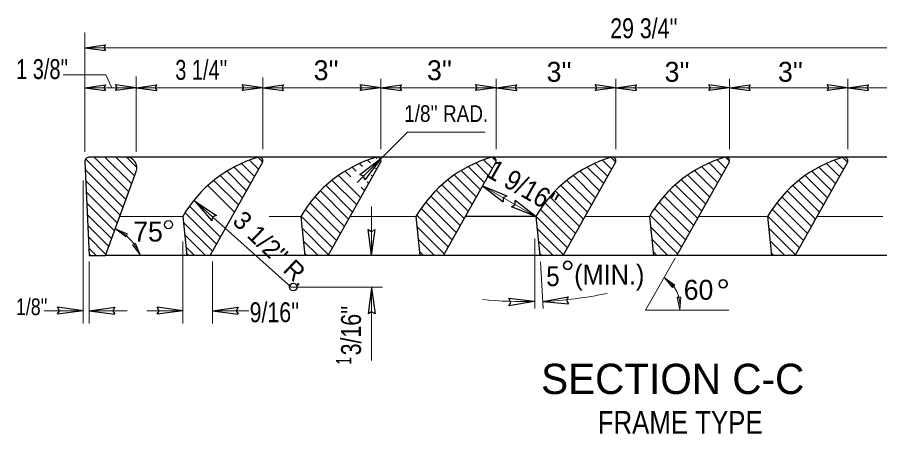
# Model space of a CAD drawing. Extents: x -399 to -31, y -119 to 153.
# Drawn here: x -269.3 to -212.4, y -3.4 to 24.1 of the extents above; entities that cross this region are included whole.
import ezdxf
from ezdxf.enums import TextEntityAlignment as Align

# ---------------------------------------------------------------- set-up
doc = ezdxf.new("R2010")
doc.units = 0
doc.header["$LTSCALE"] = 0.53
doc.layers.add('1', color=7, linetype='Continuous', lineweight=25)

msp = doc.modelspace()

# ---------------------------------------------------------------- hatches: boundary and pattern name
at = {"layer": '1'}
for points in [[(-262.8351, 10.1675), (-262.0374, 9.8474), (-262.1533, 9.6441)], [(-261.191, 8.4376), (-261.7152, 9.1187), (-261.5121, 9.2348)], [(-226.5884, 6.9542), (-225.8812, 6.4656), (-226.0392, 6.293)], [(-225.5577, 4.8133), (-225.732, 5.6548), (-225.4986, 5.6707)]]:
    msp.add_hatch(color=256, dxfattribs=at).paths.add_polyline_path(points)

# ---------------------------------------------------------------- linework, layer by layer
at = {"layer": '1', "lineweight": 13}
for p, q in [((-264.8725, 15.2512), (-264.8725, 23.1336)), ((-264.8725, 22.1336), (-188.7003, 22.1336)), ((-261.4705, 15.2512), (-261.4705, 20.2383)), ((-253.1045, 15.4369), (-253.1045, 20.1619)), ((-245.3045, 15.4369), (-245.3045, 20.086)), ((-237.6964, 15.4369), (-237.6964, 20.086)), ((-229.784, 15.4369), (-229.784, 20.086)), ((-222.2773, 15.4369), (-222.2773, 20.086)), ((-214.4664, 15.4369), (-214.4664, 20.086)), ((-261.9594, 12.6287), (-264.2422, 14.9114)), ((-261.7707, 13.1471), (-263.5351, 14.9114)), ((-261.5821, 13.6655), (-262.828, 14.9114)), ((-261.4295, 14.2201), (-262.1207, 14.9112)), ((-253.1166, 14.571), (-253.4476, 14.902)), ((-245.5673, 14.8217), (-245.6476, 14.902)), ((-237.6938, 14.6435), (-237.9635, 14.9132)), ((-229.7961, 14.571), (-230.1271, 14.902)), ((-222.2747, 14.6435), (-222.5444, 14.9132)), ((-214.4785, 14.571), (-214.8095, 14.902)), ((-262.1481, 12.1102), (-264.8104, 14.7725)), ((-253.9126, 13.1609), (-255.0074, 14.2557)), ((-253.6472, 13.6309), (-254.5143, 14.4978)), ((-253.3819, 14.101), (-253.9945, 14.7136)), ((-246.9392, 13.9873), (-247.2075, 14.2557)), ((-246.8765, 13.2412), (-245.3357, 14.7788)), ((-246.5134, 14.297), (-246.7142, 14.4978)), ((-246.006, 14.525), (-246.1946, 14.7136)), ((-245.4492, 14.336), (-245.4997, 14.3864)), ((-245.3166, 14.571), (-245.3632, 14.6175)), ((-238.4731, 13.2166), (-239.5421, 14.2857)), ((-238.2078, 13.6867), (-239.0456, 14.5245)), ((-237.9424, 14.1567), (-238.5234, 14.7377)), ((-230.5922, 13.1609), (-231.687, 14.2557)), ((-230.3268, 13.6309), (-231.1937, 14.4978)), ((-230.0614, 14.101), (-230.6741, 14.7136)), ((-223.054, 13.2166), (-224.123, 14.2857)), ((-222.7887, 13.6867), (-223.6265, 14.5245)), ((-222.5233, 14.1567), (-223.1043, 14.7377)), ((-215.2746, 13.1609), (-216.3694, 14.2557)), ((-215.0092, 13.6309), (-215.8762, 14.4978)), ((-214.7438, 14.101), (-215.3565, 14.7136)), ((-262.3368, 11.5918), (-264.8353, 14.0903)), ((-254.4433, 12.2208), (-255.9159, 13.6934)), ((-254.178, 12.6908), (-255.4732, 13.986)), ((-246.6434, 12.2208), (-248.116, 13.6934)), ((-247.2875, 13.6003), (-247.6732, 13.986)), ((-245.8473, 13.6309), (-245.9437, 13.7273)), ((-245.5819, 14.101), (-245.6685, 14.1875)), ((-239.0038, 12.2766), (-240.4565, 13.7293)), ((-238.7385, 12.7466), (-240.0115, 14.0197)), ((-231.1229, 12.2208), (-232.5955, 13.6934)), ((-230.8575, 12.6908), (-232.1527, 13.986)), ((-223.5847, 12.2766), (-225.0374, 13.7293)), ((-223.3194, 12.7466), (-224.5924, 14.0197)), ((-215.8053, 12.2208), (-217.2779, 13.6934)), ((-215.5399, 12.6908), (-216.8351, 13.986)), ((-264.9776, 3.9356), (-264.9776, 13.3771)), ((-262.5255, 11.0734), (-264.8017, 13.3497)), ((-254.7087, 11.7508), (-256.3364, 13.3786)), ((-246.9087, 11.7508), (-248.5365, 13.3786)), ((-246.1127, 13.1609), (-246.2212, 13.2694)), ((-239.2692, 11.8065), (-240.8792, 13.4166)), ((-231.3882, 11.7508), (-233.016, 13.3786)), ((-223.8501, 11.8065), (-225.4602, 13.4166)), ((-216.0707, 11.7508), (-217.6984, 13.3786)), ((-262.7142, 10.555), (-264.7682, 12.609)), ((-254.9741, 11.2807), (-256.7345, 13.0412)), ((-247.4395, 10.8108), (-249.3085, 12.6798)), ((-247.1741, 11.2807), (-248.9346, 13.0412)), ((-246.378, 12.6908), (-246.6039, 12.9168)), ((-239.7999, 10.8664), (-241.6577, 12.7243)), ((-239.5345, 11.3365), (-241.2802, 13.0822)), ((-238.5924, 13.0053), (-235.0778, 10.9955)), ((-231.919, 10.8108), (-233.788, 12.6798)), ((-231.6536, 11.2807), (-233.4141, 13.0412)), ((-224.3808, 10.8664), (-226.2387, 12.7243)), ((-224.1154, 11.3365), (-225.8611, 13.0822)), ((-216.6014, 10.8108), (-218.4704, 12.6798)), ((-216.336, 11.2807), (-218.0965, 13.0412)), ((-247.7048, 10.3407), (-249.6612, 12.297)), ((-240.0652, 10.3964), (-242.0125, 12.3437)), ((-232.1843, 10.3407), (-234.1407, 12.297)), ((-224.6462, 10.3964), (-226.5934, 12.3437)), ((-216.8667, 10.3407), (-218.8231, 12.297)), ((-262.9028, 10.0366), (-264.7347, 11.8683)), ((-255.9028, 9.6357), (-257.9488, 11.6816)), ((-248.2356, 9.4007), (-250.3015, 11.4666)), ((-247.9702, 9.8707), (-249.9922, 11.8927)), ((-245.9263, 8.4369), (-245.9263, 11.6573)), ((-240.596, 9.4563), (-242.6572, 11.5176)), ((-240.3306, 9.9264), (-242.3457, 11.9415)), ((-232.7151, 9.4007), (-234.781, 11.4666)), ((-232.4497, 9.8707), (-234.4717, 11.8927)), ((-225.1769, 9.4563), (-227.2381, 11.5176)), ((-224.9115, 9.9264), (-226.9267, 11.9415)), ((-217.3975, 9.4007), (-219.4634, 11.4666)), ((-217.1321, 9.8707), (-219.1542, 11.8927)), ((-263.0916, 9.5182), (-264.7011, 11.1277)), ((-258.3983, 10.9955), (-262.5538, 10.9955)), ((-256.1682, 9.1657), (-258.2451, 11.2426)), ((-250.5983, 10.9955), (-252.6964, 10.9955)), ((-248.5009, 8.9306), (-250.5862, 11.0159)), ((-242.9902, 10.9955), (-247.3352, 10.9955)), ((-240.8613, 8.9863), (-242.9456, 11.0706)), ((-232.9804, 8.9306), (-235.0657, 11.0159)), ((-227.5711, 10.9955), (-231.8147, 10.9955)), ((-225.4423, 8.9863), (-227.5265, 11.0706)), ((-219.7602, 10.9955), (-224.308, 10.9955)), ((-217.6628, 8.9306), (-219.7481, 11.0159)), ((-212.152, 10.9955), (-216.4971, 10.9955)), ((-263.2802, 8.9998), (-264.6676, 10.3871)), ((-256.4336, 8.6956), (-258.3599, 10.622)), ((-241.1267, 8.5163), (-242.9198, 10.3094)), ((-225.7077, 8.5163), (-227.5007, 10.3094)), ((-256.8908, 8.4175), (-258.2759, 9.8025)), ((-248.7662, 8.4606), (-250.5179, 10.2122)), ((-233.2457, 8.4606), (-234.9974, 10.2122)), ((-217.9282, 8.4606), (-219.6798, 10.2122)), ((-263.4689, 8.4813), (-264.634, 9.6464)), ((-258.3904, 3.9356), (-258.3904, 9.3456)), ((-249.4586, 8.4175), (-250.4339, 9.3928)), ((-241.7632, 8.4175), (-242.8357, 9.4899)), ((-235.1412, 4.9152), (-235.1412, 9.5339)), ((-233.9381, 8.4175), (-234.9134, 9.3928)), ((-226.3442, 8.4175), (-227.4167, 9.4899)), ((-218.6205, 8.4175), (-219.5958, 9.3928)), ((-264.1123, 8.4175), (-264.6004, 8.9057)), ((-257.6262, 8.4175), (-258.1918, 8.9831)), ((-257.9939, 8.4175), (-258.1497, 8.5733)), ((-250.1939, 8.4175), (-250.3498, 8.5733)), ((-242.4987, 8.4175), (-242.7517, 8.6705)), ((-234.6734, 8.4175), (-234.8293, 8.5733)), ((-227.0796, 8.4175), (-227.3326, 8.6705)), ((-219.3558, 8.4175), (-219.5118, 8.5733)), ((-264.4658, 8.4175), (-264.5837, 8.5354)), ((-264.5783, 3.9356), (-264.5783, 8.0117)), ((-256.4387, 3.9356), (-256.4387, 8.0117)), ((-234.7641, 7.9913), (-234.5964, 4.9172)), ((-250.5302, 6.3306), (-245.1928, 6.3306)), ((-245.9263, 1.4817), (-245.9263, 6.3306)), ((-267.5559, 4.7689), (-264.9776, 4.7689)), ((-264.5783, 4.7689), (-262.0782, 4.7689)), ((-260.7637, 4.7689), (-258.3904, 4.7689)), ((-256.4387, 4.7689), (-254.0294, 4.7689)), ((-227.7733, 4.8024), (-224.3502, 4.8024))]:
    msp.add_line(p, q, dxfattribs=at)
at = {"layer": '1'}
for p, q in [((-264.8725, 22.1336), (-263.5101, 22.3208)), ((-264.8725, 22.1336), (-263.5101, 21.9464)), ((-264.8725, 19.4958), (-263.5101, 19.683)), ((-264.8725, 19.4958), (-263.5101, 19.3087)), ((-261.4705, 19.4958), (-262.8329, 19.683)), ((-261.4705, 19.4958), (-262.8329, 19.3087)), ((-261.4705, 19.4958), (-260.1081, 19.683)), ((-261.4705, 19.4958), (-260.1081, 19.3087)), ((-253.1045, 19.4958), (-254.4669, 19.683)), ((-253.1045, 19.4958), (-254.4669, 19.3087)), ((-253.1045, 19.4958), (-251.7421, 19.683)), ((-253.1045, 19.4958), (-251.7421, 19.3087)), ((-245.3045, 19.4958), (-246.6669, 19.683)), ((-245.3045, 19.4958), (-246.6669, 19.3087)), ((-245.3045, 19.4958), (-243.9421, 19.683)), ((-245.3045, 19.4958), (-243.9421, 19.3087)), ((-237.6964, 19.4958), (-239.0588, 19.683)), ((-237.6964, 19.4958), (-239.0588, 19.3087)), ((-237.6964, 19.4958), (-236.334, 19.683)), ((-237.6964, 19.4958), (-236.334, 19.3087)), ((-229.784, 19.4958), (-231.1464, 19.683)), ((-229.784, 19.4958), (-231.1464, 19.3087)), ((-229.784, 19.4958), (-228.4216, 19.683)), ((-229.784, 19.4958), (-228.4216, 19.3087)), ((-222.2773, 19.4958), (-223.6397, 19.683)), ((-222.2773, 19.4958), (-223.6397, 19.3087)), ((-222.2773, 19.4958), (-220.9149, 19.683)), ((-222.2773, 19.4958), (-220.9149, 19.3087)), ((-214.4664, 19.4958), (-215.8288, 19.683)), ((-214.4664, 19.4958), (-215.8288, 19.3087)), ((-214.4664, 19.4958), (-213.104, 19.683)), ((-214.4664, 19.4958), (-213.104, 19.3087)), ((-262.1282, 14.9114), (-264.5587, 14.9114)), ((-191.6971, 14.9114), (-262.1282, 14.9114)), ((-264.8583, 14.5979), (-264.5783, 8.4175)), ((-256.5906, 8.4175), (-253.1045, 14.5923)), ((-248.7906, 8.4175), (-245.3045, 14.5923)), ((-245.3357, 14.7788), (-246.7064, 13.7415)), ((-245.3357, 14.7788), (-246.3758, 13.4102)), ((-241.1825, 8.4175), (-237.6964, 14.5923)), ((-233.2701, 8.4175), (-229.784, 14.5923)), ((-225.7634, 8.4175), (-222.2773, 14.5923)), ((-217.9525, 8.4175), (-214.4664, 14.5923)), ((-263.4942, 8.4117), (-261.4705, 13.972)), ((-238.5924, 13.0053), (-236.9979, 12.363)), ((-238.5924, 13.0053), (-237.2302, 11.9567)), ((-257.5992, 12.0135), (-256.172, 11.0552)), ((-257.5992, 12.0135), (-256.4834, 10.7058)), ((-235.0778, 10.9955), (-236.44, 12.044)), ((-235.0778, 10.9955), (-236.6723, 11.6378)), ((-258.3983, 10.9955), (-258.1337, 8.4175)), ((-250.5983, 10.9955), (-250.3338, 8.4175)), ((-242.9902, 10.9955), (-242.7257, 8.4175)), ((-235.0778, 10.9955), (-239.7271, 10.9955)), ((-235.0778, 10.9955), (-234.8133, 8.4175)), ((-227.5711, 10.9955), (-227.3066, 8.4175)), ((-219.7602, 10.9955), (-219.4957, 8.4175)), ((-245.9263, 8.4369), (-246.1603, 10.1399)), ((-245.9263, 8.4369), (-245.6923, 10.1399)), ((-264.5783, 8.4175), (-263.4922, 8.4175)), ((-196.412, 8.4175), (-263.4922, 8.4175)), ((-245.9263, 6.2755), (-246.1603, 4.5725)), ((-245.9263, 6.2755), (-245.6923, 4.5725)), ((-235.1527, 5.3772), (-236.8609, 5.5691)), ((-235.1527, 5.3772), (-236.8494, 5.1012)), ((-234.6217, 5.3799), (-232.9309, 5.69)), ((-234.6217, 5.3799), (-232.9099, 5.2225)), ((-264.9776, 4.7689), (-266.6806, 5.0029)), ((-264.9776, 4.7689), (-266.6806, 4.5349)), ((-264.5783, 4.7689), (-262.8753, 5.0029)), ((-264.5783, 4.7689), (-262.8753, 4.5349)), ((-258.3904, 4.7689), (-260.0934, 5.0029)), ((-258.3904, 4.7689), (-260.0934, 4.5349)), ((-256.4387, 4.7689), (-254.7357, 5.0029)), ((-256.4387, 4.7689), (-254.7357, 4.5349))]:
    msp.add_line(p, q, dxfattribs=at)
for points in [[(-263.5101, 22.3208), (-263.6155, 22.1317), (-263.5101, 21.9464)], [(-263.5101, 19.683), (-263.6155, 19.4939), (-263.5101, 19.3087)], [(-262.8329, 19.3087), (-262.7275, 19.4977), (-262.8329, 19.683)], [(-260.1081, 19.683), (-260.2135, 19.4939), (-260.1081, 19.3087)], [(-254.4669, 19.3087), (-254.3615, 19.4977), (-254.4669, 19.683)], [(-251.7421, 19.683), (-251.8475, 19.4939), (-251.7421, 19.3087)], [(-246.6669, 19.3087), (-246.5615, 19.4977), (-246.6669, 19.683)], [(-243.9421, 19.683), (-244.0475, 19.4939), (-243.9421, 19.3087)], [(-239.0588, 19.3087), (-238.9534, 19.4977), (-239.0588, 19.683)], [(-236.334, 19.683), (-236.4394, 19.4939), (-236.334, 19.3087)], [(-231.1464, 19.3087), (-231.041, 19.4977), (-231.1464, 19.683)], [(-228.4216, 19.683), (-228.527, 19.4939), (-228.4216, 19.3087)], [(-223.6397, 19.3087), (-223.5343, 19.4977), (-223.6397, 19.683)], [(-220.9149, 19.683), (-221.0203, 19.4939), (-220.9149, 19.3087)], [(-215.8288, 19.3087), (-215.7234, 19.4977), (-215.8288, 19.683)], [(-213.104, 19.683), (-213.2094, 19.4939), (-213.104, 19.3087)], [(-246.3758, 13.4102), (-246.4496, 13.6707), (-246.7064, 13.7415)], [(-236.9979, 12.363), (-237.2297, 12.2233), (-237.2302, 11.9567)], [(-236.6723, 11.6378), (-236.4406, 11.7775), (-236.44, 12.044)], [(-256.172, 11.0552), (-256.4277, 10.9663), (-256.4834, 10.7058)], [(-246.1603, 10.1399), (-245.9239, 10.0082), (-245.6923, 10.1399)], [(-236.8494, 5.1012), (-236.7235, 5.3407), (-236.8609, 5.5691)], [(-232.9309, 5.69), (-233.0519, 5.4479), (-232.9099, 5.2225)], [(-266.6806, 4.5349), (-266.5488, 4.7713), (-266.6806, 5.0029)], [(-262.8753, 5.0029), (-263.0071, 4.7665), (-262.8753, 4.5349)], [(-260.0934, 4.5349), (-259.9617, 4.7713), (-260.0934, 5.0029)], [(-254.7357, 5.0029), (-254.8675, 4.7665), (-254.7357, 4.5349)], [(-245.6923, 4.5725), (-245.9287, 4.7043), (-246.1603, 4.5725)]]:
    msp.add_lwpolyline(points, dxfattribs=at)
at = {"layer": '1', "lineweight": 13}
for points in [[(-266.303, 20.3439), (-263.4816, 20.3439), (-263.1016, 19.52)], [(-264.8725, 19.4958), (-261.4705, 19.4958), (-253.1045, 19.4958), (-245.3045, 19.4958), (-237.6964, 19.4958), (-229.784, 19.4958), (-222.2773, 19.4958), (-214.4664, 19.4958), (-206.8582, 19.4958), (-198.8444, 19.4958), (-192.0478, 19.4958), (-188.7003, 19.4958)], [(-245.3357, 14.7788), (-243.5607, 16.5502), (-238.4177, 16.5502)], [(-257.6615, 12.0618), (-251.2299, 6.3306), (-250.507, 6.3306)], [(-225.8628, 8.232), (-227.8376, 4.8024), (-222.322, 4.8024)]]:
    msp.add_lwpolyline(points, dxfattribs=at)
for points in [[(-262.8351, 10.1675), (-262.0374, 9.8474), (-262.1533, 9.6441)], [(-261.191, 8.4376), (-261.7152, 9.1187), (-261.5121, 9.2348)], [(-226.5884, 6.9542), (-225.8812, 6.4656), (-226.0392, 6.293)], [(-225.5577, 4.8133), (-225.732, 5.6548), (-225.4986, 5.6707)]]:
    msp.add_lwpolyline(points, close=True, dxfattribs=at)
at = {"layer": '1'}
for centre, radius in [((-259.3342, 10.4512), 0.2682), ((-251.101, 6.3322), 0.2504)]:
    msp.add_circle(centre, radius, dxfattribs=at)
at = {"layer": '1', "lineweight": 35}
for centre in [(-232.9702, 7.7661), (-222.7021, 6.5457)]:
    msp.add_circle(centre, 0.2682, dxfattribs=at)
at = {"layer": '1'}
for centre, radius, start, end in [((-264.5586, 14.6114), 0.3, 90, 182.58545), ((-262.1283, 14.2114), 0.7, 340.00134, 90), ((-250.9306, 6.6235), 8.6533, 106.71118, 149.65287), ((-253.3716, 14.6436), 0.272, 349.15182, 100.00546), ((-243.1307, 6.6235), 8.6533, 106.71118, 149.65287), ((-245.5716, 14.6436), 0.272, 349.15182, 100.00546), ((-235.5225, 6.6235), 8.6533, 106.71118, 149.65287), ((-237.9635, 14.6436), 0.272, 349.15182, 100.00546), ((-227.6102, 6.6235), 8.6533, 106.71118, 149.65287), ((-230.0511, 14.6436), 0.272, 349.15182, 100.00546), ((-220.1035, 6.6235), 8.6533, 106.71118, 149.65287), ((-222.5444, 14.6436), 0.272, 349.15182, 100.00546), ((-212.2926, 6.6235), 8.6533, 106.71118, 149.65287), ((-214.7336, 14.6436), 0.272, 349.15182, 100.00546)]:
    msp.add_arc(centre, radius, start, end, dxfattribs=at)
at = {"layer": '1', "lineweight": 13}
for centre, radius, start, end in [((-264.098, 7.39), 3.0569, 19.76619, 65.31138), ((-227.7973, 5.0536), 2.2525, 353.87392, 57.53968), ((-235.8398, 32.5279), 27.1753, 272.5691, 281.64901), ((-235.8236, 32.5441), 27.1753, 264.14219, 271.41459)]:
    msp.add_arc(centre, radius, start, end, dxfattribs=at)

# ---------------------------------------------------------------- texts
at = {"layer": '1'}
for s, height, width, p in [("29 3/4''", 1.315, 0.8, (-230.1566, 22.7623)), ("1 3/8''", 1.315, 0.75, (-269.4059, 20.0682)), ("3 1/4''", 1.315, 0.75, (-258.8924, 20.0166)), ("1/8'' RAD.", 1.1, 0.85, (-243.7697, 17.2364)), ('5', 1.315, 0.9, (-234.3835, 6.3941)), ('(MIN.)', 1.315, 0.95, (-232.5418, 6.4984)), ("1/8''", 1.1, 0.8, (-269.4198, 4.4787)), ("9/16''", 1.315, 0.8, (-253.9777, 4.0097)), ('FRAME TYPE', 1.5, 0.85, (-230.985, -3.3544))]:
    msp.add_text(s, height=height, dxfattribs=dict(at, width=width)).set_placement(p)
for s, p in [("3''", (-249.7491, 19.9907)), ("3''", (-242.2608, 19.9907)), ("3''", (-234.3623, 19.8881)), ("3''", (-226.5663, 19.8881)), ("3''", (-219.0782, 19.8881)), ('75', (-261.6698, 9.3386)), ('60', (-225.3048, 5.4917))]:
    msp.add_text(s, height=1.315, dxfattribs=at).set_placement(p)
for s, height, rotation, width, p in [('1 9/16"', 1.315, 330.238, 0.9, (-238.4341, 13.6793)), ("3/16''", 1.315, 90, 0.8, (-246.6253, 1.8233)), ('1', 1, 90, 0.7, (-247.2723, 1.1983))]:
    msp.add_text(s, height=height, rotation=rotation, dxfattribs=dict(at, width=width)).set_placement(p)
msp.add_text("3 1/2'' R.", height=1.2, rotation=316.13, dxfattribs=at).set_placement((-255.1845, 10.6061))
msp.add_text('SECTION C-C', height=2, dxfattribs=at).set_placement((-226.0337, -0.7318), align=Align.CENTER)

doc.saveas('drawing.dxf')
